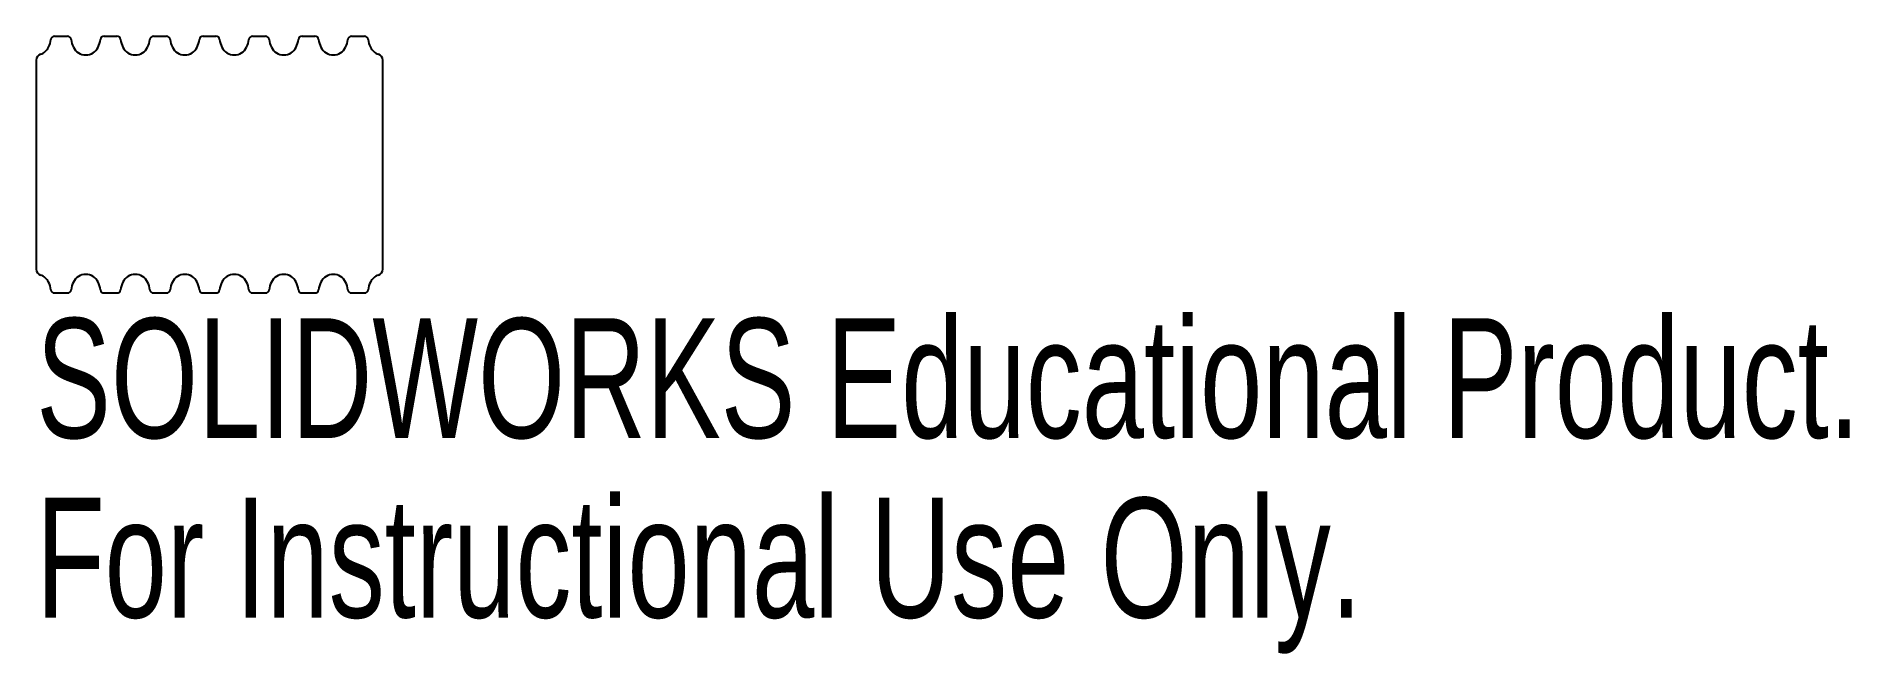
# Model space of a CAD drawing. Header units: millimetres. Extents: x -13 to 60.3, y -25.2 to -0.3.
import ezdxf

# ---------------------------------------------------------------- set-up
doc = ezdxf.new("R2010")
doc.units = ezdxf.units.MM
doc.styles.add('SLDTEXTSTYLE0', font='TXT', dxfattribs={"width": 0.7})

msp = doc.modelspace()

# ---------------------------------------------------------------- linework, layer by layer
at = {"color": 7, "linetype": 'Continuous', "lineweight": 25}
for p, q in [((-12.26, -0.254), (-11.74, -0.254)), ((-10.26, -0.254), (-9.74, -0.254)), ((-8.26, -0.254), (-7.74, -0.254)), ((-6.26, -0.254), (-5.74, -0.254)), ((-4.26, -0.254), (-3.74, -0.254)), ((-2.26, -0.254), (-1.74, -0.254)), ((-0.26, -0.254), (0.26, -0.254)), ((-13, -1.214), (-13, -9.654)), ((1, -9.654), (1, -1.214)), ((-12.26, -10.614), (-11.74, -10.614)), ((-10.26, -10.614), (-9.74, -10.614)), ((-8.26, -10.614), (-7.74, -10.614)), ((-6.26, -10.614), (-5.74, -10.614)), ((-4.26, -10.614), (-3.74, -10.614)), ((-2.26, -10.614), (-1.74, -10.614)), ((-0.26, -10.614), (0.26, -10.614))]:
    msp.add_line(p, q, dxfattribs=at)
for centre, radius, start, end in [((-13, -0.449), 0.555, 288.09292, 334.01077), ((-13.4, -0.254), 1, 334.01077, 352.50528), ((-12.26, -0.404), 0.15, 90, 172.50528), ((-11.74, -0.404), 0.15, 7.49472, 90), ((-10.6, -0.254), 1, 187.49472, 205.98923), ((-11, -0.449), 0.555, 205.98923, 334.01077), ((-11.4, -0.254), 1, 334.01077, 352.50528), ((-10.26, -0.404), 0.15, 90, 172.50528), ((-9.74, -0.404), 0.15, 7.49472, 90), ((-8.6, -0.254), 1, 187.49472, 205.98923), ((-9, -0.449), 0.555, 205.98923, 334.01077), ((-9.4, -0.254), 1, 334.01077, 352.50528), ((-8.26, -0.404), 0.15, 90, 172.50528), ((-7.74, -0.404), 0.15, 7.49472, 90), ((-6.6, -0.254), 1, 187.49472, 205.98923), ((-7, -0.449), 0.555, 205.98923, 334.01077), ((-7.4, -0.254), 1, 334.01077, 352.50528), ((-6.26, -0.404), 0.15, 90, 172.50528), ((-5.74, -0.404), 0.15, 7.49472, 90), ((-4.6, -0.254), 1, 187.49472, 205.98923), ((-5, -0.449), 0.555, 205.98923, 334.01077), ((-5.4, -0.254), 1, 334.01077, 352.50528), ((-4.26, -0.404), 0.15, 90, 172.50528), ((-3.74, -0.404), 0.15, 7.49472, 90), ((-2.6, -0.254), 1, 187.49472, 205.98923), ((-3, -0.449), 0.555, 205.98923, 334.01077), ((-3.4, -0.254), 1, 334.01077, 352.50528), ((-2.26, -0.404), 0.15, 90, 172.50528), ((-1.74, -0.404), 0.15, 7.49472, 90), ((-0.6, -0.254), 1, 187.49472, 205.98923), ((-1, -0.449), 0.555, 205.98923, 334.01077), ((-1.4, -0.254), 1, 334.01077, 352.50528), ((-0.26, -0.404), 0.15, 90, 172.50528), ((0.26, -0.404), 0.15, 7.49472, 90), ((1.4, -0.254), 1, 187.49472, 205.98923), ((1, -0.449), 0.555, 205.98923, 251.90708), ((-12.75, -1.214), 0.25, 108.09292, 180), ((0.75, -1.214), 0.25, 0, 71.90708), ((-12.75, -9.654), 0.25, 180, 251.90708), ((-13, -10.419), 0.555, 25.98923, 71.90708), ((-13.4, -10.614), 1, 7.49472, 25.98923), ((-10.6, -10.614), 1, 154.01077, 172.50528), ((-11, -10.419), 0.555, 25.98923, 154.01077), ((-11.4, -10.614), 1, 7.49472, 25.98923), ((-8.6, -10.614), 1, 154.01077, 172.50528), ((-9, -10.419), 0.555, 25.98923, 154.01077), ((-9.4, -10.614), 1, 7.49472, 25.98923), ((-6.6, -10.614), 1, 154.01077, 172.50528), ((-7, -10.419), 0.555, 25.98923, 154.01077), ((-7.4, -10.614), 1, 7.49472, 25.98923), ((-4.6, -10.614), 1, 154.01077, 172.50528), ((-5, -10.419), 0.555, 25.98923, 154.01077), ((-5.4, -10.614), 1, 7.49472, 25.98923), ((-2.6, -10.614), 1, 154.01077, 172.50528), ((-3, -10.419), 0.555, 25.98923, 154.01077), ((-3.4, -10.614), 1, 7.49472, 25.98923), ((-0.6, -10.614), 1, 154.01077, 172.50528), ((-1, -10.419), 0.555, 25.98923, 154.01077), ((-1.4, -10.614), 1, 7.49472, 25.98923), ((1.4, -10.614), 1, 154.01077, 172.50528), ((1, -10.419), 0.555, 108.09292, 154.01077), ((0.75, -9.654), 0.25, 288.09292, 0), ((-12.26, -10.464), 0.15, 187.49472, 270), ((-11.74, -10.464), 0.15, 270, 352.50528), ((-10.26, -10.464), 0.15, 187.49472, 270), ((-9.74, -10.464), 0.15, 270, 352.50528), ((-8.26, -10.464), 0.15, 187.49472, 270), ((-7.74, -10.464), 0.15, 270, 352.50528), ((-6.26, -10.464), 0.15, 187.49472, 270), ((-5.74, -10.464), 0.15, 270, 352.50528), ((-4.26, -10.464), 0.15, 187.49472, 270), ((-3.74, -10.464), 0.15, 270, 352.50528), ((-2.26, -10.464), 0.15, 187.49472, 270), ((-1.74, -10.464), 0.15, 270, 352.50528), ((-0.26, -10.464), 0.15, 187.49472, 270), ((0.26, -10.464), 0.15, 270, 352.50528)]:
    msp.add_arc(centre, radius, start, end, dxfattribs=at)

# ---------------------------------------------------------------- texts
at = {"color": 254, "linetype": 'Continuous', "char_height": 4.83362, "attachment_point": 1, "style": 'SLDTEXTSTYLE0'}
for s, insert in [('SOLIDWORKS Educational Product.', (-13, -11.634)), ('For Instructional Use Only.', (-13, -18.884))]:
    msp.add_mtext(s, dxfattribs=dict(at, insert=insert))

doc.saveas('drawing.dxf')
